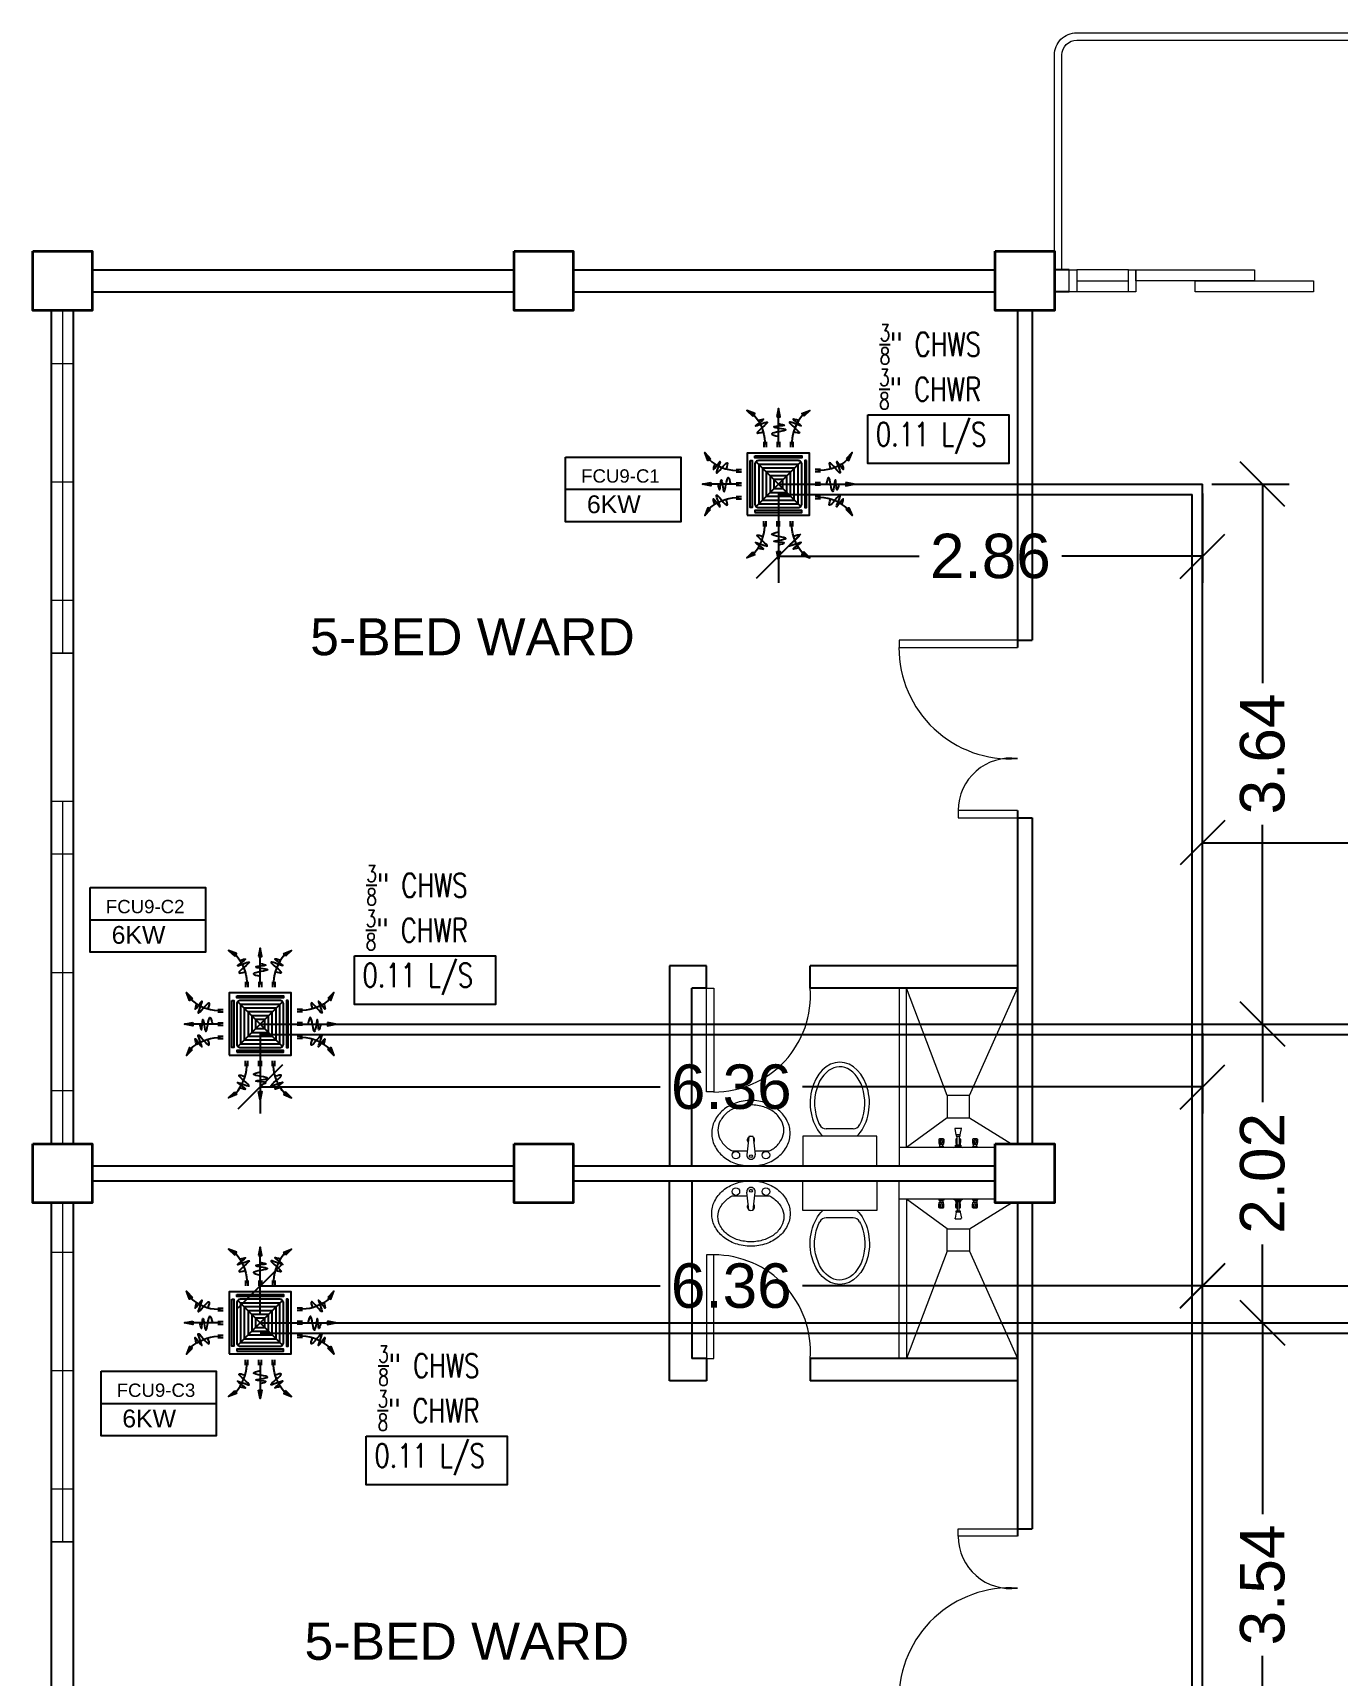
# Model space of a CAD drawing. Header units: millimetres. Extents: x 5 to 598, y 3 to 339.
# Drawn here: x 136.57 to 145.38, y 132.67 to 143.76 of the extents above; entities that cross this region are included whole.
import ezdxf

# ---------------------------------------------------------------- set-up
doc = ezdxf.new("R2010")
doc.units = ezdxf.units.MM
doc.header["$MEASUREMENT"] = 0
for name, color, linetype in [('AIR', 7, 'Continuous'), ('fcu line', 7, 'Continuous'), ('fcu return', 7, 'Continuous'), ('label', 7, 'Continuous'), ('Legends', 7, 'Continuous'), ('pipe label', 7, 'Continuous')]:
    doc.layers.add(name, color=color, linetype=linetype)
doc.styles.add('Arch-Dim', font='simplex.shx', dxfattribs={"width": 0.75})
doc.styles.get("Standard").update_dxf_attribs({"font": 'arial.ttf'})
doc.styles.add('SWISSLT175', font='swissl.ttf', dxfattribs={"height": 0.175})
doc.dimstyles.new('Copy of dimension', dxfattribs={"dimtxt": 0.3, "dimasz": 0.3, "dimexe": 0.18, "dimexo": 0.0625, "dimgap": 0.09, "dimtad": 0, "dimzin": 0, "dimdsep": 46, "dimtxsty": 'Standard', "dimblk": 'OBLIQUE', "dimcen": 0.09, "dimclrd": 256, "dimclre": 256, "dimclrt": 256, "dimadec": 0, "dimazin": 0, "dimtfac": 1, "dimtofl": 0, "dimtmove": 0, "dimatfit": 3, "dimldrblk": 'OBLIQUE', "dimfxl": 1, "dimtolj": 1, "dimtzin": 0, "dimarcsym": 0})

# ---------------------------------------------------------------- blocks, each defined once
blk = doc.blocks.new('FCU-13000P (CASSETTE SPLIT)')
at = {"layer": 'AIR', "ltscale": 3}
for p, q in [((0, 0.523), (0, 1)), ((-0.193, 0.558), (-0.193, 0.487)), ((-0.162, 0.558), (-0.162, 0.487)), ((-0.016, 0.558), (-0.016, 0.487)), ((0.016, 0.558), (0.016, 0.487)), ((0.162, 0.558), (0.162, 0.487)), ((0.193, 0.558), (0.193, 0.487)), ((-0.523, 0), (-1, 0)), ((-0.558, 0.193), (-0.487, 0.193)), ((-0.558, 0.162), (-0.487, 0.162)), ((-0.558, 0.016), (-0.487, 0.016)), ((0.558, 0.193), (0.487, 0.193)), ((0.558, 0.162), (0.487, 0.162)), ((0.558, 0.016), (0.487, 0.016)), ((0.523, 0), (1, 0)), ((-0.558, -0.016), (-0.487, -0.016)), ((-0.558, -0.162), (-0.487, -0.162)), ((-0.558, -0.193), (-0.487, -0.193)), ((0.558, -0.016), (0.487, -0.016)), ((0.558, -0.162), (0.487, -0.162)), ((0.558, -0.193), (0.487, -0.193)), ((-0.193, -0.558), (-0.193, -0.487)), ((-0.162, -0.558), (-0.162, -0.487)), ((-0.016, -0.558), (-0.016, -0.487)), ((0, -0.523), (0, -1)), ((0.016, -0.558), (0.016, -0.487)), ((0.162, -0.558), (0.162, -0.487)), ((0.193, -0.558), (0.193, -0.487))]:
    blk.add_line(p, q, dxfattribs=at)
at = {"layer": 'AIR'}
for p, q in [((0.295, -0.295), (-0.295, 0.295)), ((0.295, 0.295), (-0.295, -0.295))]:
    blk.add_line(p, q, dxfattribs=at)
at = {"layer": 'AIR', "ltscale": 3}
for points in [[(-0.335, 0.895), (-0.311, 0.932), (-0.416, 0.973)], [(-0.022, 0.89), (0.022, 0.89), (0, 1)], [(0.335, 0.895), (0.311, 0.932), (0.416, 0.973)], [(-0.895, 0.335), (-0.932, 0.311), (-0.973, 0.416)], [(0.895, 0.335), (0.932, 0.311), (0.973, 0.416)], [(-0.89, 0.022), (-0.89, -0.022), (-1, 0)], [(0.89, 0.022), (0.89, -0.022), (1, 0)], [(-0.895, -0.335), (-0.932, -0.311), (-0.973, -0.416)], [(0.895, -0.335), (0.932, -0.311), (0.973, -0.416)], [(-0.335, -0.895), (-0.311, -0.932), (-0.416, -0.973)], [(-0.022, -0.89), (0.022, -0.89), (0, -1)], [(0.335, -0.895), (0.311, -0.932), (0.416, -0.973)]]:
    blk.add_lwpolyline(points, close=True, dxfattribs=at)
at = {"layer": 'AIR'}
for points in [[(-0.323, 0.914, -0.171809), (-0.178, 0.558), (-0.178, 0.522)], [(0.323, 0.914, 0.171809), (0.178, 0.558), (0.178, 0.522)], [(-0.914, 0.323, 0.171809), (-0.558, 0.178), (-0.522, 0.178)], [(0.914, 0.323, -0.171809), (0.558, 0.178), (0.522, 0.178)], [(-0.914, -0.323, -0.171809), (-0.558, -0.178), (-0.522, -0.178)], [(0.914, -0.323, 0.171809), (0.558, -0.178), (0.522, -0.178)], [(-0.323, -0.914, 0.171809), (-0.178, -0.558), (-0.178, -0.522)], [(0.323, -0.914, -0.171809), (0.178, -0.558), (0.178, -0.522)]]:
    blk.add_lwpolyline(points, format="xyb", dxfattribs=at)
for points in [[(-0.41, -0.41), (0.41, -0.41), (0.41, 0.41), (-0.41, 0.41)], [(-0.373, 0.31), (-0.348, 0.31), (-0.348, -0.31), (-0.373, -0.31)], [(-0.31, 0.372), (0.31, 0.372), (0.31, 0.348), (-0.31, 0.348)], [(-0.26, -0.26), (0.26, -0.26), (0.26, 0.26), (-0.26, 0.26)], [(0.372, 0.31), (0.348, 0.31), (0.348, -0.31), (0.372, -0.31)], [(-0.21, -0.21), (0.21, -0.21), (0.21, 0.21), (-0.21, 0.21)], [(-0.16, -0.16), (0.16, -0.16), (0.16, 0.16), (-0.16, 0.16)], [(-0.11, -0.11), (0.11, -0.11), (0.11, 0.11), (-0.11, 0.11)], [(-0.06, -0.06), (0.06, -0.06), (0.06, 0.06), (-0.06, 0.06)], [(-0.31, -0.373), (0.31, -0.373), (0.31, -0.348), (-0.31, -0.348)]]:
    blk.add_lwpolyline(points, close=True, dxfattribs=at)
blk.add_lwpolyline([(-0.26, -0.31), (0.26, -0.31, 0.414214), (0.31, -0.26), (0.31, 0.26, 0.414214), (0.26, 0.31), (-0.26, 0.31, 0.414214), (-0.31, 0.26), (-0.31, -0.26, 0.414214)], format="xyb", close=True, dxfattribs=at)
at = {"layer": 'AIR', "ltscale": 3}
for points in [[(-0.268, 0.84), (-0.231, 0.852), (-0.134, 0.882), (-0.422, 0.704), (0.005, 0.903), (-0.358, 0.645), (-0.239, 0.678), (-0.199, 0.69)], [(0.268, 0.84), (0.231, 0.852), (0.134, 0.882), (0.422, 0.704), (-0.005, 0.903), (0.358, 0.645), (0.239, 0.678), (0.199, 0.69)], [(-0.84, 0.268), (-0.852, 0.231), (-0.882, 0.134), (-0.704, 0.422), (-0.903, -0.005), (-0.645, 0.358), (-0.678, 0.239), (-0.69, 0.199)], [(0.84, 0.268), (0.852, 0.231), (0.882, 0.134), (0.704, 0.422), (0.903, -0.005), (0.645, 0.358), (0.678, 0.239), (0.69, 0.199)], [(-0.84, -0.268), (-0.852, -0.231), (-0.882, -0.134), (-0.704, -0.422), (-0.903, 0.005), (-0.645, -0.358), (-0.678, -0.239), (-0.69, -0.199)], [(0.84, -0.268), (0.852, -0.231), (0.882, -0.134), (0.704, -0.422), (0.903, 0.005), (0.645, -0.358), (0.678, -0.239), (0.69, -0.199)], [(-0.268, -0.84), (-0.231, -0.852), (-0.134, -0.882), (-0.422, -0.704), (0.005, -0.903), (-0.358, -0.645), (-0.239, -0.678), (-0.199, -0.69)], [(0.268, -0.84), (0.231, -0.852), (0.134, -0.882), (0.422, -0.704), (-0.005, -0.903), (0.358, -0.645), (0.239, -0.678), (0.199, -0.69)]]:
    blk.add_open_spline(points, degree=3, knots=[0.0032834, 0.0032834, 0.0032834, 0.0032834, 0.0712567, 0.1924075, 0.3347111, 0.5062145, 0.5813292, 0.5813292, 0.5813292, 0.5813292], dxfattribs=at)
for points in [[(0, 0.8), (0.077, 0.776), (-0.058, 0.755), (0.098, 0.718), (-0.087, 0.663), (0, 0.631)], [(-0.8, 0), (-0.776, -0.077), (-0.755, 0.058), (-0.718, -0.098), (-0.663, 0.087), (-0.631, 0)], [(0.8, 0), (0.776, -0.077), (0.755, 0.058), (0.718, -0.098), (0.663, 0.087), (0.631, 0)], [(0, -0.8), (0.077, -0.776), (-0.058, -0.755), (0.098, -0.718), (-0.087, -0.663), (0, -0.631)]]:
    blk.add_spline(points, degree=3, dxfattribs=at)
for points in [[(-0.416, 0.973), (-0.335, 0.895), (-0.311, 0.932)], [(0, 1), (-0.022, 0.89), (0.022, 0.89)], [(0.416, 0.973), (0.335, 0.895), (0.311, 0.932)], [(-0.973, 0.416), (-0.895, 0.335), (-0.932, 0.311)], [(0.973, 0.416), (0.895, 0.335), (0.932, 0.311)], [(-1, 0), (-0.89, 0.022), (-0.89, -0.022)], [(1, 0), (0.89, 0.022), (0.89, -0.022)], [(-0.973, -0.416), (-0.895, -0.335), (-0.932, -0.311)], [(0.973, -0.416), (0.895, -0.335), (0.932, -0.311)], [(-0.416, -0.973), (-0.335, -0.895), (-0.311, -0.932)], [(0, -1), (-0.022, -0.89), (0.022, -0.89)], [(0.416, -0.973), (0.335, -0.895), (0.311, -0.932)]]:
    blk.add_solid(points, dxfattribs=at)
blk = doc.blocks.new('_Oblique')
at = {"color": 0, "linetype": 'ByBlock', "lineweight": -2}
blk.add_line((-0.5, -0.5), (0.5, 0.5), dxfattribs=at)
blk = doc.blocks.new('*D91')
at = {"layer": 'Defpoints', "color": 0, "transparency": 16777216}
for p in [(144.475, 135.05), (144.88, 135.05), (144.475, 131.509)]:
    blk.add_point(p, dxfattribs=at)
at = {"layer": 'Legends', "lineweight": -2, "transparency": 16777216}
for p, q in [((144.537, 135.05), (145.06, 135.05)), ((144.88, 135.05), (144.88, 133.758)), ((144.88, 131.509), (144.88, 132.801)), ((144.537, 131.509), (145.06, 131.509))]:
    blk.add_line(p, q, dxfattribs=at)
at = {"layer": 'Legends', "lineweight": -2, "transparency": 16777216, "xscale": 0.3, "yscale": 0.3, "zscale": 0.3}
for p, rotation in [((144.88, 135.05), 90), ((144.88, 131.509), 270)]:
    blk.add_blockref('_Oblique', p, dxfattribs=dict(at, rotation=rotation))
at = {"layer": 'Legends', "transparency": 16777216, "insert": (144.88, 133.28), "char_height": 0.3, "attachment_point": 5, "rotation": 90}
blk.add_mtext('\\A1;3.54', dxfattribs=at)
blk = doc.blocks.new('*D92')
at = {"layer": 'Defpoints', "color": 0, "transparency": 16777216}
for p in [(152.325, 135.3), (144.475, 135.05), (152.325, 135.05)]:
    blk.add_point(p, dxfattribs=at)
at = {"layer": 'Legends', "lineweight": -2, "transparency": 16777216}
for p, q in [((144.475, 135.112), (144.475, 135.48)), ((152.325, 135.112), (152.325, 135.48)), ((144.475, 135.3), (147.92, 135.3)), ((152.325, 135.3), (148.879, 135.3))]:
    blk.add_line(p, q, dxfattribs=at)
at = {"layer": 'Legends', "lineweight": -2, "transparency": 16777216, "xscale": 0.3, "yscale": 0.3, "zscale": 0.3, "rotation": 180}
blk.add_blockref('_Oblique', (144.475, 135.3), dxfattribs=at)
at = {"layer": 'Legends', "lineweight": -2, "transparency": 16777216, "xscale": 0.3, "yscale": 0.3, "zscale": 0.3}
blk.add_blockref('_Oblique', (152.325, 135.3), dxfattribs=at)
at = {"layer": 'Legends', "transparency": 16777216, "insert": (148.4, 135.3), "char_height": 0.3, "attachment_point": 5}
blk.add_mtext('\\A1;7.85', dxfattribs=at)
blk = doc.blocks.new('*D93')
at = {"layer": 'Defpoints', "color": 0, "transparency": 16777216}
for p in [(138.11, 135.299), (138.11, 135.05), (144.475, 135.05)]:
    blk.add_point(p, dxfattribs=at)
at = {"layer": 'Legends', "lineweight": -2, "transparency": 16777216}
for p, q in [((138.11, 135.112), (138.11, 135.479)), ((144.475, 135.112), (144.475, 135.479)), ((138.11, 135.299), (140.812, 135.299)), ((144.475, 135.299), (141.773, 135.299))]:
    blk.add_line(p, q, dxfattribs=at)
at = {"layer": 'Legends', "lineweight": -2, "transparency": 16777216, "xscale": 0.3, "yscale": 0.3, "zscale": 0.3, "rotation": 180}
blk.add_blockref('_Oblique', (138.11, 135.299), dxfattribs=at)
at = {"layer": 'Legends', "lineweight": -2, "transparency": 16777216, "xscale": 0.3, "yscale": 0.3, "zscale": 0.3}
blk.add_blockref('_Oblique', (144.475, 135.299), dxfattribs=at)
at = {"layer": 'Legends', "transparency": 16777216, "insert": (141.292, 135.299), "char_height": 0.3, "attachment_point": 5}
blk.add_mtext('\\A1;6.36', dxfattribs=at)
blk = doc.blocks.new('*D94')
at = {"layer": 'Defpoints', "color": 0, "transparency": 16777216}
for p in [(144.475, 137.067), (144.88, 137.067), (144.475, 135.05)]:
    blk.add_point(p, dxfattribs=at)
at = {"layer": 'Legends', "lineweight": -2, "transparency": 16777216}
for p, q in [((144.537, 137.067), (145.06, 137.067)), ((144.88, 137.067), (144.88, 136.539)), ((144.88, 135.05), (144.88, 135.578)), ((144.537, 135.05), (145.06, 135.05))]:
    blk.add_line(p, q, dxfattribs=at)
at = {"layer": 'Legends', "lineweight": -2, "transparency": 16777216, "xscale": 0.3, "yscale": 0.3, "zscale": 0.3}
for p, rotation in [((144.88, 137.067), 90), ((144.88, 135.05), 270)]:
    blk.add_blockref('_Oblique', p, dxfattribs=dict(at, rotation=rotation))
at = {"layer": 'Legends', "transparency": 16777216, "insert": (144.88, 136.059), "char_height": 0.3, "attachment_point": 5, "rotation": 90}
blk.add_mtext('\\A1;2.02', dxfattribs=at)
blk = doc.blocks.new('*D95')
at = {"layer": 'Defpoints', "color": 0, "transparency": 16777216}
for p in [(152.325, 138.291), (144.475, 137.067), (152.325, 137.067)]:
    blk.add_point(p, dxfattribs=at)
at = {"layer": 'Legends', "lineweight": -2, "transparency": 16777216}
for p, q in [((144.475, 137.13), (144.475, 138.471)), ((152.325, 137.13), (152.325, 138.471)), ((144.475, 138.291), (147.92, 138.291)), ((152.325, 138.291), (148.879, 138.291))]:
    blk.add_line(p, q, dxfattribs=at)
at = {"layer": 'Legends', "lineweight": -2, "transparency": 16777216, "xscale": 0.3, "yscale": 0.3, "zscale": 0.3, "rotation": 180}
blk.add_blockref('_Oblique', (144.475, 138.291), dxfattribs=at)
at = {"layer": 'Legends', "lineweight": -2, "transparency": 16777216, "xscale": 0.3, "yscale": 0.3, "zscale": 0.3}
blk.add_blockref('_Oblique', (152.325, 138.291), dxfattribs=at)
at = {"layer": 'Legends', "transparency": 16777216, "insert": (148.4, 138.291), "char_height": 0.3, "attachment_point": 5}
blk.add_mtext('\\A1;7.85', dxfattribs=at)
blk = doc.blocks.new('*D96')
at = {"layer": 'Defpoints', "color": 0, "transparency": 16777216}
for p in [(138.11, 137.067), (144.475, 137.067), (138.11, 136.642)]:
    blk.add_point(p, dxfattribs=at)
at = {"layer": 'Legends', "lineweight": -2, "transparency": 16777216}
for p, q in [((138.11, 137.005), (138.11, 136.462)), ((144.475, 137.005), (144.475, 136.462)), ((138.11, 136.642), (140.812, 136.642)), ((144.475, 136.642), (141.773, 136.642))]:
    blk.add_line(p, q, dxfattribs=at)
at = {"layer": 'Legends', "lineweight": -2, "transparency": 16777216, "xscale": 0.3, "yscale": 0.3, "zscale": 0.3, "rotation": 180}
blk.add_blockref('_Oblique', (138.11, 136.642), dxfattribs=at)
at = {"layer": 'Legends', "lineweight": -2, "transparency": 16777216, "xscale": 0.3, "yscale": 0.3, "zscale": 0.3}
blk.add_blockref('_Oblique', (144.475, 136.642), dxfattribs=at)
at = {"layer": 'Legends', "transparency": 16777216, "insert": (141.292, 136.642), "char_height": 0.3, "attachment_point": 5}
blk.add_mtext('\\A1;6.36', dxfattribs=at)
blk = doc.blocks.new('*D97')
at = {"layer": 'Defpoints', "color": 0, "transparency": 16777216}
for p in [(144.475, 140.712), (144.88, 140.712), (144.475, 137.067)]:
    blk.add_point(p, dxfattribs=at)
at = {"layer": 'Legends', "lineweight": -2, "transparency": 16777216}
for p, q in [((144.537, 140.712), (145.06, 140.712)), ((144.88, 140.712), (144.88, 139.368)), ((144.88, 137.067), (144.88, 138.411)), ((144.537, 137.067), (145.06, 137.067))]:
    blk.add_line(p, q, dxfattribs=at)
at = {"layer": 'Legends', "lineweight": -2, "transparency": 16777216, "xscale": 0.3, "yscale": 0.3, "zscale": 0.3}
for p, rotation in [((144.88, 140.712), 90), ((144.88, 137.067), 270)]:
    blk.add_blockref('_Oblique', p, dxfattribs=dict(at, rotation=rotation))
at = {"layer": 'Legends', "transparency": 16777216, "insert": (144.88, 138.89), "char_height": 0.3, "attachment_point": 5, "rotation": 90}
blk.add_mtext('\\A1;3.64', dxfattribs=at)
blk = doc.blocks.new('*D98')
at = {"layer": 'Defpoints', "color": 0, "transparency": 16777216}
for p in [(141.61, 140.712), (144.475, 140.712), (141.61, 140.225)]:
    blk.add_point(p, dxfattribs=at)
at = {"layer": 'Legends', "lineweight": -2, "transparency": 16777216}
for p, q in [((141.61, 140.649), (141.61, 140.045)), ((144.475, 140.649), (144.475, 140.045)), ((141.61, 140.225), (142.56, 140.225)), ((144.475, 140.225), (143.524, 140.225))]:
    blk.add_line(p, q, dxfattribs=at)
at = {"layer": 'Legends', "lineweight": -2, "transparency": 16777216, "xscale": 0.3, "yscale": 0.3, "zscale": 0.3, "rotation": 180}
blk.add_blockref('_Oblique', (141.61, 140.225), dxfattribs=at)
at = {"layer": 'Legends', "lineweight": -2, "transparency": 16777216, "xscale": 0.3, "yscale": 0.3, "zscale": 0.3}
blk.add_blockref('_Oblique', (144.475, 140.225), dxfattribs=at)
at = {"layer": 'Legends', "transparency": 16777216, "insert": (143.042, 140.225), "char_height": 0.3, "attachment_point": 5}
blk.add_mtext('\\A1;2.86', dxfattribs=at)

msp = doc.modelspace()

# ---------------------------------------------------------------- linework, layer by layer
at = {"color": 8, "linetype": 'ByBlock', "lineweight": 25}
for p, q in [((136.975, 142.159), (139.825, 142.159)), ((140.225, 142.159), (143.075, 142.159)), ((143.575, 142.159), (143.475, 142.159)), ((136.975, 142.009), (139.825, 142.009)), ((140.225, 142.009), (143.075, 142.009)), ((143.575, 142.009), (143.475, 142.009)), ((136.7, 136.259), (136.7, 141.884)), ((136.85, 136.259), (136.85, 141.884)), ((143.225, 141.884), (143.225, 139.609)), ((143.325, 141.884), (143.325, 139.659)), ((143.225, 139.659), (143.325, 139.659)), ((143.225, 138.509), (143.225, 136.259)), ((143.225, 138.459), (143.325, 138.459)), ((143.325, 138.459), (143.325, 136.259)), ((140.875, 137.459), (140.875, 136.109)), ((136.975, 136.109), (139.825, 136.109)), ((140.225, 136.109), (143.075, 136.109)), ((136.975, 136.009), (139.825, 136.009)), ((140.225, 136.009), (143.075, 136.009)), ((140.875, 134.659), (140.875, 136.009)), ((136.7, 130.259), (136.7, 135.859)), ((136.85, 130.259), (136.85, 135.859)), ((143.225, 135.859), (143.225, 133.609)), ((143.325, 135.859), (143.325, 133.659)), ((141.825, 134.809), (141.825, 134.659)), ((143.225, 133.659), (143.325, 133.659))]:
    msp.add_line(p, q, dxfattribs=at)
at = {"color": 8, "linetype": 'ByBlock', "lineweight": 13}
for p, q in [((143.975, 142.159), (143.625, 142.159)), ((143.625, 142.084), (143.975, 142.084)), ((143.975, 142.009), (143.625, 142.009))]:
    msp.add_line(p, q, dxfattribs=at)
at = {"color": 8, "linetype": 'ByBlock', "lineweight": 9}
for p, q in [((136.775, 141.884), (136.775, 139.571)), ((136.7, 140.727), (136.7, 141.527)), ((136.7, 141.527), (136.85, 141.527)), ((136.85, 141.527), (136.85, 139.927)), ((136.7, 140.727), (136.85, 140.727)), ((136.85, 139.927), (136.7, 139.927)), ((136.7, 139.571), (136.85, 139.571)), ((136.7, 138.571), (136.85, 138.571)), ((136.775, 138.571), (136.775, 136.259)), ((136.7, 137.415), (136.7, 138.215)), ((136.7, 138.215), (136.85, 138.215)), ((136.85, 138.215), (136.85, 136.615)), ((136.7, 137.415), (136.85, 137.415)), ((136.85, 136.615), (136.7, 136.615)), ((143.075, 136.234), (142.425, 136.234)), ((141.025, 136.109), (142.975, 136.109)), ((141.025, 136.009), (142.975, 136.009)), ((136.775, 135.859), (136.775, 133.571)), ((143.075, 135.884), (142.425, 135.884)), ((136.7, 134.727), (136.7, 135.527)), ((136.7, 135.527), (136.85, 135.527)), ((136.85, 135.527), (136.85, 133.927)), ((136.7, 134.727), (136.85, 134.727)), ((136.85, 133.927), (136.7, 133.927)), ((136.7, 133.571), (136.85, 133.571))]:
    msp.add_line(p, q, dxfattribs=at)
at = {"color": 8, "linetype": 'ByBlock', "lineweight": 25, "ltscale": 0.3}
for p, q in [((141.125, 137.459), (140.875, 137.459)), ((141.125, 137.309), (141.125, 137.459)), ((143.225, 137.459), (141.825, 137.459)), ((141.825, 137.309), (141.825, 137.459)), ((141.125, 137.309), (141.025, 137.309)), ((141.025, 136.109), (141.025, 137.309)), ((143.225, 137.309), (141.825, 137.309)), ((141.025, 136.009), (141.025, 134.809)), ((141.125, 134.809), (141.025, 134.809)), ((141.125, 134.809), (141.125, 134.659)), ((143.225, 134.809), (141.825, 134.809)), ((141.125, 134.659), (140.875, 134.659)), ((143.225, 134.659), (141.825, 134.659))]:
    msp.add_line(p, q, dxfattribs=at)
at = {"color": 8, "linetype": 'ByBlock', "lineweight": 9, "ltscale": 0.3}
for p, q in [((142.75, 136.584), (142.475, 137.309)), ((142.9, 136.584), (143.225, 137.309)), ((142.75, 136.434), (142.475, 136.234)), ((142.9, 136.434), (143.184, 136.259)), ((142.75, 135.684), (142.475, 135.884)), ((142.9, 135.684), (143.184, 135.859)), ((142.75, 135.534), (142.475, 134.809)), ((142.9, 135.534), (143.225, 134.809))]:
    msp.add_line(p, q, dxfattribs=at)
at = {"color": 8, "lineweight": 9}
for p, q in [((141.41, 136.306), (141.397, 136.185)), ((141.439, 136.306), (141.453, 136.185)), ((141.775, 136.309), (141.775, 136.109)), ((142.275, 136.309), (141.775, 136.309)), ((142.115, 136.359), (141.934, 136.359)), ((142.275, 136.109), (142.275, 136.309)), ((142.698, 136.291), (142.694, 136.289)), ((142.694, 136.289), (142.694, 136.267)), ((142.728, 136.289), (142.694, 136.289)), ((142.694, 136.267), (142.697, 136.263)), ((142.698, 136.292), (142.698, 136.291)), ((142.724, 136.292), (142.698, 136.292)), ((142.724, 136.291), (142.698, 136.291)), ((142.698, 136.28), (142.698, 136.268)), ((142.698, 136.267), (142.705, 136.267)), ((142.705, 136.28), (142.705, 136.268)), ((142.717, 136.28), (142.717, 136.268)), ((142.724, 136.267), (142.717, 136.267)), ((142.724, 136.292), (142.724, 136.291)), ((142.724, 136.291), (142.728, 136.289)), ((142.724, 136.28), (142.724, 136.268)), ((142.728, 136.267), (142.726, 136.263)), ((142.728, 136.289), (142.728, 136.267)), ((142.812, 136.319), (142.804, 136.361)), ((142.805, 136.365), (142.844, 136.365)), ((142.812, 136.291), (142.808, 136.289)), ((142.817, 136.289), (142.808, 136.289)), ((142.808, 136.289), (142.808, 136.267)), ((142.808, 136.267), (142.81, 136.263)), ((142.811, 136.267), (142.817, 136.267)), ((142.837, 136.319), (142.812, 136.319)), ((142.812, 136.319), (142.812, 136.311)), ((142.837, 136.319), (142.812, 136.319)), ((142.812, 136.311), (142.837, 136.311)), ((142.817, 136.292), (142.812, 136.292)), ((142.812, 136.292), (142.812, 136.291)), ((142.817, 136.291), (142.812, 136.291)), ((142.812, 136.28), (142.812, 136.268)), ((142.817, 136.249), (142.817, 136.311)), ((142.832, 136.311), (142.832, 136.249)), ((142.838, 136.292), (142.832, 136.292)), ((142.838, 136.291), (142.832, 136.291)), ((142.841, 136.289), (142.832, 136.289)), ((142.838, 136.267), (142.832, 136.267)), ((142.837, 136.319), (142.846, 136.361)), ((142.837, 136.311), (142.837, 136.319)), ((142.838, 136.292), (142.838, 136.291)), ((142.838, 136.291), (142.841, 136.289)), ((142.838, 136.28), (142.838, 136.268)), ((142.841, 136.267), (142.839, 136.263)), ((142.841, 136.289), (142.841, 136.267)), ((142.925, 136.291), (142.922, 136.289)), ((142.955, 136.289), (142.922, 136.289)), ((142.922, 136.289), (142.922, 136.267)), ((142.922, 136.267), (142.924, 136.263)), ((142.951, 136.292), (142.925, 136.292)), ((142.925, 136.292), (142.925, 136.291)), ((142.951, 136.291), (142.925, 136.291)), ((142.925, 136.28), (142.925, 136.268)), ((142.925, 136.267), (142.932, 136.267)), ((142.932, 136.28), (142.932, 136.268)), ((142.944, 136.28), (142.944, 136.268)), ((142.952, 136.267), (142.944, 136.267)), ((142.951, 136.292), (142.951, 136.291)), ((142.951, 136.291), (142.955, 136.289)), ((142.951, 136.28), (142.951, 136.268)), ((142.955, 136.267), (142.953, 136.263)), ((142.955, 136.289), (142.955, 136.267)), ((142.694, 136.234), (142.697, 136.241)), ((142.694, 136.234), (142.694, 136.234)), ((142.728, 136.234), (142.694, 136.234)), ((142.728, 136.234), (142.694, 136.234)), ((142.697, 136.261), (142.697, 136.255)), ((142.725, 136.255), (142.697, 136.255)), ((142.697, 136.255), (142.698, 136.253)), ((142.725, 136.241), (142.697, 136.241)), ((142.724, 136.253), (142.698, 136.253)), ((142.7, 136.241), (142.7, 136.253)), ((142.722, 136.241), (142.722, 136.253)), ((142.725, 136.255), (142.724, 136.253)), ((142.725, 136.261), (142.725, 136.255)), ((142.728, 136.234), (142.725, 136.241)), ((142.728, 136.234), (142.728, 136.234)), ((142.796, 136.234), (142.807, 136.239)), ((142.854, 136.234), (142.796, 136.234)), ((142.807, 136.249), (142.842, 136.249)), ((142.807, 136.239), (142.807, 136.249)), ((142.807, 136.239), (142.842, 136.239)), ((142.842, 136.239), (142.807, 136.239)), ((142.811, 136.261), (142.811, 136.255)), ((142.817, 136.255), (142.811, 136.255)), ((142.811, 136.255), (142.811, 136.253)), ((142.817, 136.253), (142.811, 136.253)), ((142.813, 136.249), (142.813, 136.253)), ((142.832, 136.249), (142.817, 136.249)), ((142.839, 136.255), (142.832, 136.255)), ((142.838, 136.253), (142.832, 136.253)), ((142.836, 136.249), (142.836, 136.253)), ((142.839, 136.255), (142.838, 136.253)), ((142.839, 136.261), (142.839, 136.255)), ((142.842, 136.249), (142.842, 136.239)), ((142.842, 136.239), (142.854, 136.234)), ((142.921, 136.234), (142.925, 136.241)), ((142.955, 136.234), (142.921, 136.234)), ((142.955, 136.234), (142.921, 136.234)), ((142.921, 136.234), (142.921, 136.234)), ((142.924, 136.261), (142.924, 136.255)), ((142.924, 136.255), (142.925, 136.253)), ((142.952, 136.255), (142.924, 136.255)), ((142.952, 136.253), (142.925, 136.253)), ((142.952, 136.241), (142.925, 136.241)), ((142.927, 136.241), (142.927, 136.253)), ((142.95, 136.241), (142.95, 136.253)), ((142.952, 136.261), (142.952, 136.255)), ((142.952, 136.255), (142.952, 136.253)), ((142.955, 136.234), (142.952, 136.241)), ((142.955, 136.234), (142.955, 136.234)), ((141.775, 136.109), (142.275, 136.109)), ((141.41, 135.811), (141.397, 135.932)), ((141.439, 135.811), (141.453, 135.932)), ((141.775, 135.809), (141.775, 136.009)), ((141.775, 136.009), (142.275, 136.009)), ((142.275, 136.009), (142.275, 135.809)), ((142.694, 135.883), (142.694, 135.884)), ((142.728, 135.884), (142.694, 135.884)), ((142.694, 135.883), (142.697, 135.876)), ((142.728, 135.883), (142.694, 135.883)), ((142.694, 135.85), (142.697, 135.854)), ((142.694, 135.828), (142.694, 135.85)), ((142.698, 135.826), (142.694, 135.828)), ((142.728, 135.828), (142.694, 135.828)), ((142.725, 135.876), (142.697, 135.876)), ((142.697, 135.862), (142.698, 135.864)), ((142.697, 135.856), (142.697, 135.862)), ((142.725, 135.862), (142.697, 135.862)), ((142.724, 135.864), (142.698, 135.864)), ((142.698, 135.85), (142.705, 135.85)), ((142.698, 135.837), (142.698, 135.849)), ((142.698, 135.825), (142.698, 135.826)), ((142.724, 135.826), (142.698, 135.826)), ((142.724, 135.825), (142.698, 135.825)), ((142.7, 135.876), (142.7, 135.864)), ((142.705, 135.837), (142.705, 135.849)), ((142.724, 135.85), (142.717, 135.85)), ((142.717, 135.837), (142.717, 135.849)), ((142.722, 135.876), (142.722, 135.864)), ((142.725, 135.862), (142.724, 135.864)), ((142.724, 135.837), (142.724, 135.849)), ((142.724, 135.826), (142.728, 135.828)), ((142.724, 135.825), (142.724, 135.826)), ((142.728, 135.883), (142.725, 135.876)), ((142.725, 135.856), (142.725, 135.862)), ((142.728, 135.85), (142.726, 135.854)), ((142.728, 135.883), (142.728, 135.884)), ((142.728, 135.828), (142.728, 135.85)), ((142.796, 135.884), (142.807, 135.878)), ((142.854, 135.884), (142.796, 135.884)), ((142.807, 135.878), (142.842, 135.878)), ((142.842, 135.878), (142.807, 135.878)), ((142.807, 135.878), (142.807, 135.868)), ((142.807, 135.868), (142.842, 135.868)), ((142.808, 135.85), (142.81, 135.854)), ((142.808, 135.828), (142.808, 135.85)), ((142.817, 135.828), (142.808, 135.828)), ((142.812, 135.826), (142.808, 135.828)), ((142.817, 135.864), (142.811, 135.864)), ((142.811, 135.862), (142.811, 135.864)), ((142.817, 135.862), (142.811, 135.862)), ((142.811, 135.856), (142.811, 135.862)), ((142.811, 135.85), (142.817, 135.85)), ((142.812, 135.837), (142.812, 135.849)), ((142.817, 135.826), (142.812, 135.826)), ((142.812, 135.825), (142.812, 135.826)), ((142.817, 135.825), (142.812, 135.825)), ((142.813, 135.868), (142.813, 135.864)), ((142.817, 135.868), (142.817, 135.806)), ((142.832, 135.868), (142.817, 135.868)), ((142.832, 135.806), (142.832, 135.868)), ((142.838, 135.864), (142.832, 135.864)), ((142.839, 135.862), (142.832, 135.862)), ((142.838, 135.85), (142.832, 135.85)), ((142.841, 135.828), (142.832, 135.828)), ((142.838, 135.826), (142.832, 135.826)), ((142.838, 135.825), (142.832, 135.825)), ((142.836, 135.868), (142.836, 135.864)), ((142.839, 135.862), (142.838, 135.864)), ((142.838, 135.837), (142.838, 135.849)), ((142.838, 135.826), (142.841, 135.828)), ((142.838, 135.825), (142.838, 135.826)), ((142.839, 135.856), (142.839, 135.862)), ((142.841, 135.85), (142.839, 135.854)), ((142.841, 135.828), (142.841, 135.85)), ((142.842, 135.878), (142.854, 135.884)), ((142.842, 135.868), (142.842, 135.878)), ((142.955, 135.884), (142.921, 135.884)), ((142.921, 135.883), (142.921, 135.884)), ((142.955, 135.883), (142.921, 135.883)), ((142.921, 135.883), (142.925, 135.876)), ((142.922, 135.85), (142.924, 135.854)), ((142.922, 135.828), (142.922, 135.85)), ((142.955, 135.828), (142.922, 135.828)), ((142.925, 135.826), (142.922, 135.828)), ((142.924, 135.862), (142.925, 135.864)), ((142.952, 135.862), (142.924, 135.862)), ((142.924, 135.856), (142.924, 135.862)), ((142.952, 135.876), (142.925, 135.876)), ((142.952, 135.864), (142.925, 135.864)), ((142.925, 135.85), (142.932, 135.85)), ((142.925, 135.837), (142.925, 135.849)), ((142.951, 135.826), (142.925, 135.826)), ((142.925, 135.825), (142.925, 135.826)), ((142.951, 135.825), (142.925, 135.825)), ((142.927, 135.876), (142.927, 135.864)), ((142.932, 135.837), (142.932, 135.849)), ((142.952, 135.85), (142.944, 135.85)), ((142.944, 135.837), (142.944, 135.849)), ((142.95, 135.876), (142.95, 135.864)), ((142.951, 135.837), (142.951, 135.849)), ((142.951, 135.826), (142.955, 135.828)), ((142.951, 135.825), (142.951, 135.826)), ((142.955, 135.883), (142.952, 135.876)), ((142.952, 135.862), (142.952, 135.864)), ((142.952, 135.856), (142.952, 135.862)), ((142.955, 135.85), (142.953, 135.854)), ((142.955, 135.883), (142.955, 135.884)), ((142.955, 135.828), (142.955, 135.85)), ((142.275, 135.809), (141.775, 135.809)), ((142.115, 135.759), (141.934, 135.759)), ((142.812, 135.798), (142.804, 135.756)), ((142.805, 135.752), (142.844, 135.752)), ((142.812, 135.798), (142.812, 135.806)), ((142.812, 135.806), (142.837, 135.806)), ((142.837, 135.798), (142.812, 135.798)), ((142.837, 135.798), (142.812, 135.798)), ((142.837, 135.806), (142.837, 135.798)), ((142.837, 135.798), (142.846, 135.756))]:
    msp.add_line(p, q, dxfattribs=at)
at = {"color": 8, "linetype": 'ByBlock', "lineweight": 9}
for points in [[(143.475, 142.159), (143.475, 143.609, -0.414214), (143.625, 143.759), (146.425, 143.759, -0.414214), (146.575, 143.609), (146.575, 142.284), (146.575, 142.934)], [(143.525, 142.159), (143.525, 143.609, -0.414214), (143.625, 143.709), (146.425, 143.709, -0.414214), (146.525, 143.609), (146.525, 142.954)]]:
    msp.add_lwpolyline(points, format="xyb", dxfattribs=at)
at = {"color": 8, "linetype": 'ByBlock', "lineweight": 35}
for points in [[(136.575, 142.284), (136.975, 142.284), (136.975, 141.884), (136.575, 141.884)], [(139.825, 142.284), (140.225, 142.284), (140.225, 141.884), (139.825, 141.884)], [(143.075, 142.284), (143.475, 142.284), (143.475, 141.884), (143.075, 141.884)], [(136.575, 136.259), (136.975, 136.259), (136.975, 135.859), (136.575, 135.859)], [(139.825, 136.259), (140.225, 136.259), (140.225, 135.859), (139.825, 135.859)], [(143.075, 136.259), (143.475, 136.259), (143.475, 135.859), (143.075, 135.859)]]:
    msp.add_lwpolyline(points, close=True, dxfattribs=at)
at = {"color": 8, "linetype": 'ByBlock', "lineweight": 13}
for points in [[(143.625, 142.159), (143.625, 142.009), (143.575, 142.009), (143.575, 142.159)], [(144.025, 142.159), (144.025, 142.009), (143.975, 142.009), (143.975, 142.159)], [(144.025, 142.159), (144.825, 142.159), (144.825, 142.084), (144.025, 142.084)], [(144.425, 142.084), (145.225, 142.084), (145.225, 142.009), (144.425, 142.009)]]:
    msp.add_lwpolyline(points, close=True, dxfattribs=at)
at = {"color": 8, "lineweight": 9}
for points in [[(136.7, 141.884), (136.85, 141.884), (136.85, 139.571), (136.7, 139.571)], [(136.7, 138.571), (136.85, 138.571), (136.85, 136.259), (136.7, 136.259)], [(136.7, 135.859), (136.85, 135.859), (136.85, 133.571), (136.7, 133.571)]]:
    msp.add_lwpolyline(points, close=True, dxfattribs=at)
at = {"color": 8, "lineweight": 13, "ltscale": 0.03}
for points in [[(143.225, 139.609), (143.225, 139.659), (142.425, 139.659), (142.425, 139.609)], [(143.225, 138.459), (143.225, 138.509), (142.825, 138.509), (142.825, 138.459)], [(141.125, 137.309), (141.175, 137.309), (141.175, 136.609), (141.125, 136.609)], [(141.125, 134.809), (141.175, 134.809), (141.175, 135.509), (141.125, 135.509)], [(143.225, 133.659), (143.225, 133.609), (142.825, 133.609), (142.825, 133.659)]]:
    msp.add_lwpolyline(points, close=True, dxfattribs=at)
at = {"color": 8, "linetype": 'ByBlock', "lineweight": 9, "ltscale": 0.3}
for points in [[(142.475, 136.234), (142.475, 137.309), (142.425, 137.309), (142.425, 136.109), (142.425, 136.109)], [(142.475, 135.884), (142.475, 134.809), (142.425, 134.809), (142.425, 136.009), (142.425, 136.009)]]:
    msp.add_lwpolyline(points, dxfattribs=at)
at = {"color": 8, "lineweight": 9}
for points in [[(141.69, 136.33, 0.11576), (141.67, 136.412, 0.104047), (141.612, 136.486, 0.090875), (141.528, 136.533, 0.083344), (141.425, 136.551, 0.083344), (141.321, 136.533, 0.090875), (141.237, 136.486, 0.104047), (141.179, 136.412, 0.11576), (141.16, 136.33, 0.11576), (141.179, 136.247, 0.104047), (141.237, 136.173, 0.090875), (141.321, 136.126, 0.083344), (141.425, 136.109, 0.083344), (141.528, 136.126, 0.090875), (141.612, 136.173, 0.104047), (141.67, 136.247, 0.11576)], [(141.69, 135.788, -0.11576), (141.67, 135.705, -0.104047), (141.612, 135.631, -0.090875), (141.528, 135.584, -0.083344), (141.425, 135.567, -0.083344), (141.321, 135.584, -0.090875), (141.237, 135.631, -0.104047), (141.179, 135.705, -0.11576), (141.16, 135.788, -0.11576), (141.179, 135.87, -0.104047), (141.237, 135.944, -0.090875), (141.321, 135.991, -0.083344), (141.425, 136.009, -0.083344), (141.528, 135.991, -0.090875), (141.612, 135.944, -0.104047), (141.67, 135.87, -0.11576)]]:
    msp.add_lwpolyline(points, format="xyb", close=True, dxfattribs=at)
for points in [[(141.647, 136.351, 0.124838), (141.631, 136.413, 0.105788), (141.582, 136.471, 0.086697), (141.512, 136.507, 0.076776), (141.425, 136.521, 0.076776), (141.337, 136.507, 0.086697), (141.267, 136.471, 0.105788), (141.218, 136.413, 0.124838), (141.202, 136.351, 0.124838), (141.218, 136.288, 0.105788), (141.267, 136.23, 0.040067), (141.298, 136.211), (141.4, 136.211, 0.040067)], [(141.449, 136.211), (141.551, 136.211, 0.040067), (141.582, 136.23, 0.105788), (141.631, 136.288, 0.124838), (141.647, 136.351, 0.124838)], [(141.647, 135.767, -0.124838), (141.631, 135.704, -0.105788), (141.582, 135.646, -0.086697), (141.512, 135.61, -0.076776), (141.425, 135.597, -0.076776), (141.337, 135.61, -0.086697), (141.267, 135.646, -0.105788), (141.218, 135.704, -0.124838), (141.202, 135.767, -0.124838), (141.218, 135.829, -0.105788), (141.267, 135.887, -0.040067), (141.298, 135.907), (141.4, 135.907, -0.040067)], [(141.449, 135.907), (141.551, 135.907, -0.040067), (141.582, 135.887, -0.105788), (141.631, 135.829, -0.124838), (141.647, 135.767, -0.124838)]]:
    msp.add_lwpolyline(points, format="xyb", dxfattribs=at)
at = {"color": 8, "linetype": 'ByBlock', "lineweight": 9, "ltscale": 0.03}
for points in [[(142.75, 136.434), (142.9, 136.434), (142.9, 136.584), (142.75, 136.584)], [(142.75, 135.684), (142.9, 135.684), (142.9, 135.534), (142.75, 135.534)]]:
    msp.add_lwpolyline(points, close=True, dxfattribs=at)
at = {"color": 8, "lineweight": 9}
for centre, radius in [((141.323, 136.182), 0.0255), ((141.425, 136.175), 0.0095), ((141.526, 136.182), 0.0255), ((141.323, 135.936), 0.0255), ((141.425, 135.942), 0.0095), ((141.526, 135.936), 0.0255)]:
    msp.add_circle(centre, radius, dxfattribs=at)
at = {"color": 8, "lineweight": 13, "ltscale": 0.03}
for centre, radius, start, end in [((143.176, 139.609), 0.752, 180, 273.6952), ((143.178, 138.509), 0.353, 82.3719, 180), ((141.175, 137.26), 0.652, 270, 4.2422), ((141.175, 134.857), 0.652, 355.7578, 90), ((143.178, 133.609), 0.353, 180, 277.6281), ((143.176, 132.509), 0.752, 86.3048, 180)]:
    msp.add_arc(centre, radius, start, end, dxfattribs=at)
at = {"color": 8, "lineweight": 9}
for centre, radius, start, end in [((141.934, 136.409), 0.05, 208.0084, 270), ((142.115, 136.409), 0.05, 270, 331.8499), ((141.425, 136.284), 0.025, 126.3068, 221.2022), ((141.425, 136.213), 0.0948, 81.2026, 98.7974), ((141.425, 136.284), 0.025, 71.3793, 108.6207), ((141.425, 136.284), 0.025, 318.7978, 53.6932), ((141.425, 136.182), 0.028, 173.7545, 6.2455), ((141.425, 135.936), 0.028, 353.7545, 186.2455), ((141.425, 135.834), 0.025, 138.7978, 233.6932), ((141.425, 135.834), 0.025, 306.3068, 41.2022), ((141.425, 135.904), 0.0948, 261.2026, 278.7974), ((141.425, 135.834), 0.025, 251.3793, 288.6207), ((141.934, 135.709), 0.05, 90, 151.9916), ((142.115, 135.709), 0.05, 28.1501, 90)]:
    msp.add_arc(centre, radius, start, end, dxfattribs=at)
for centre, major_axis, ratio, start_param, end_param in [((142.025, 136.534), (0, -0.275), 0.727273, 0.612555, 5.670631), ((142.685, 136.279), (0.00896, 0.00896), 1, 5.560378, 6.271464), ((142.683, 136.274), (-0.0118, 0.0118), 1, 3.273911, 3.406137), ((142.694, 136.268), (0.00268, 0.00268), 1, 4.870036, 5.497675), ((142.693, 136.261), (0.00268, 0.00268), 1, 5.497675, 5.991616), ((142.715, 136.279), (0.00738, 0.00738), 1, 1.497691, 2.282489), ((142.709, 136.268), (-0.00268, 0.00268), 1, 0.785286, 1.412925), ((142.716, 136.273), (0.00887, 0.00887), 1, 2.983721, 3.344735), ((142.711, 136.284), (-0.00268, 0.00268), 1, -1.497915, -0.073106), ((142.711, 136.266), (-0.00268, 0.00268), 1, 1.773938, 2.938226), ((142.706, 136.273), (0.00887, 0.00887), 1, 4.509022, 4.870036), ((142.707, 136.279), (-0.00738, 0.00738), 1, 4.000472, 4.78527), ((142.713, 136.268), (-0.00268, 0.00268), 1, 3.299239, 3.926878), ((142.737, 136.279), (-0.00896, 0.00896), 1, 0.011497, 0.722582), ((142.728, 136.268), (0.00268, 0.00268), 1, 2.356082, 2.983721), ((142.739, 136.274), (-0.0118, 0.0118), 1, 1.306028, 1.438253), ((142.729, 136.261), (0.00268, 0.00268), 1, 1.862141, 2.356082), ((142.807, 136.362), (0.00268, 0.00268), 1, 1.354119, 2.724181), ((142.799, 136.279), (-0.00896, 0.00896), 1, 3.989582, 4.700667), ((142.796, 136.274), (0.0118, 0.0118), 1, 4.844707, 4.976933), ((142.807, 136.261), (-0.00268, 0.00268), 1, 3.926878, 4.42082), ((142.808, 136.268), (-0.00268, 0.00268), 1, 3.299239, 3.926878), ((142.85, 136.279), (-0.00896, 0.00896), 1, 0.011497, 0.722582), ((142.842, 136.268), (-0.00268, 0.00268), 1, 0.785286, 1.412925), ((142.853, 136.274), (0.0118, 0.0118), 1, 2.876824, 3.009049), ((142.842, 136.261), (-0.00268, 0.00268), 1, 0.291344, 0.785286), ((142.913, 136.279), (0.00896, 0.00896), 1, 5.560378, 6.271464), ((142.91, 136.274), (-0.0118, 0.0118), 1, 3.273911, 3.406137), ((142.921, 136.261), (0.00268, 0.00268), 1, 5.497675, 5.991616), ((142.921, 136.268), (0.00268, 0.00268), 1, 4.870036, 5.497675), ((142.943, 136.279), (0.00738, 0.00738), 1, 1.497691, 2.282489), ((142.936, 136.268), (-0.00268, 0.00268), 1, 0.785286, 1.412925), ((142.943, 136.273), (0.00887, 0.00887), 1, 2.983721, 3.344735), ((142.938, 136.284), (-0.00268, 0.00268), 1, -1.497915, -0.073106), ((142.938, 136.266), (-0.00268, 0.00268), 1, 1.773938, 2.938226), ((142.934, 136.273), (0.00887, 0.00887), 1, 4.509022, 4.870036), ((142.934, 136.279), (-0.00738, 0.00738), 1, 4.000472, 4.78527), ((142.941, 136.268), (-0.00268, 0.00268), 1, 3.299239, 3.926878), ((142.964, 136.279), (-0.00896, 0.00896), 1, 0.011497, 0.722582), ((142.955, 136.268), (0.00268, 0.00268), 1, 2.356082, 2.983721), ((142.967, 136.274), (0.0118, 0.0118), 1, 2.876824, 3.009049), ((142.956, 136.261), (0.00268, 0.00268), 1, 1.862141, 2.356082), ((142.842, 135.755), (-0.00268, 0.00268), 1, 2.92514, 4.295202)]:
    msp.add_ellipse(centre, major_axis=major_axis, ratio=ratio, start_param=start_param, end_param=end_param, dxfattribs=at)
at = {"color": 8, "lineweight": 9, "extrusion": (-4.99074e-41, 2.88216e-41, -1)}
msp.add_ellipse((142.842, 136.362), major_axis=(0.00268, 0.00268), ratio=1, start_param=-0.216453, end_param=1.153609, dxfattribs=at)
at = {"color": 8, "lineweight": 9, "extrusion": (-4.99074e-41, -2.88216e-41, -1)}
for centre, major_axis, start_param, end_param in [((142.685, 135.838), (-0.00896, 0.00896), 2.418785, 3.129871), ((142.683, 135.843), (-0.0118, 0.0118), 1.703115, 1.83534), ((142.693, 135.856), (-0.00268, 0.00268), 2.356082, 2.850023), ((142.694, 135.849), (-0.00268, 0.00268), 1.728443, 2.356082), ((142.709, 135.849), (-0.00268, -0.00268), 0.785286, 1.412925), ((142.715, 135.838), (-0.00738, -0.00738), 6.21008, 6.994878), ((142.716, 135.844), (-0.00887, 0.00887), -0.157871, 0.203142), ((142.711, 135.851), (-0.00268, 0.00268), 0.203142, 1.36743), ((142.711, 135.833), (-0.00268, 0.00268), 3.214474, 4.639283), ((142.706, 135.844), (-0.00887, -0.00887), 2.938226, 3.299239), ((142.707, 135.838), (-0.00738, -0.00738), 4.000472, 4.78527), ((142.713, 135.849), (-0.00268, -0.00268), 3.299239, 3.926878), ((142.728, 135.849), (-0.00268, -0.00268), 0.785286, 1.412925), ((142.737, 135.838), (-0.00896, 0.00896), -1.559299, -0.848214), ((142.729, 135.856), (-0.00268, 0.00268), -1.279452, -0.785511), ((142.739, 135.843), (-0.0118, 0.0118), -0.264769, -0.132543), ((142.799, 135.838), (-0.00896, 0.00896), 2.418785, 3.129871), ((142.807, 135.856), (-0.00268, -0.00268), 3.926878, 4.42082), ((142.796, 135.843), (-0.0118, -0.0118), 3.273911, 3.406137), ((142.808, 135.849), (-0.00268, -0.00268), 3.299239, 3.926878), ((142.853, 135.843), (-0.0118, -0.0118), 1.306028, 1.438253), ((142.842, 135.849), (-0.00268, 0.00268), -0.785511, -0.157871), ((142.85, 135.838), (-0.00896, -0.00896), 0.011497, 0.722582), ((142.842, 135.856), (-0.00268, 0.00268), -1.279452, -0.785511), ((142.913, 135.838), (-0.00896, -0.00896), 3.989582, 4.700667), ((142.91, 135.843), (-0.0118, 0.0118), 1.703115, 1.83534), ((142.921, 135.856), (-0.00268, -0.00268), 3.926878, 4.42082), ((142.921, 135.849), (-0.00268, -0.00268), 3.299239, 3.926878), ((142.936, 135.849), (-0.00268, -0.00268), 0.785286, 1.412925), ((142.943, 135.838), (-0.00738, 0.00738), 4.639283, 5.424081), ((142.943, 135.844), (-0.00887, -0.00887), 1.412925, 1.773938), ((142.938, 135.851), (-0.00268, 0.00268), 0.203142, 1.36743), ((142.938, 135.833), (-0.00268, -0.00268), 4.78527, 6.21008), ((142.934, 135.844), (-0.00887, 0.00887), 1.36743, 1.728443), ((142.934, 135.838), (-0.00738, -0.00738), 4.000472, 4.78527), ((142.941, 135.849), (-0.00268, -0.00268), 3.299239, 3.926878), ((142.955, 135.849), (-0.00268, 0.00268), -0.785511, -0.157871), ((142.964, 135.838), (-0.00896, 0.00896), -1.559299, -0.848214), ((142.956, 135.856), (-0.00268, -0.00268), 0.291344, 0.785286), ((142.967, 135.843), (-0.0118, 0.0118), -0.264769, -0.132543), ((142.807, 135.755), (-0.00268, -0.00268), 6.066508, 7.43657)]:
    msp.add_ellipse(centre, major_axis=major_axis, ratio=1, start_param=start_param, end_param=end_param, dxfattribs=at)
at = {"color": 8, "lineweight": 9, "extrusion": (0, 0, -1)}
msp.add_ellipse((142.025, 135.584), major_axis=(0, 0.275), ratio=0.727273, start_param=0.612555, end_param=5.670631, dxfattribs=at)
at = {"color": 8, "lineweight": 9}
for points in [[(142.159, 136.385), (142.168, 136.401), (142.176, 136.419), (142.202, 136.511), (142.197, 136.598), (142.14, 136.729), (142.089, 136.771), (141.991, 136.784), (141.939, 136.758), (141.865, 136.647), (141.847, 136.563), (141.863, 136.45), (141.874, 136.415), (141.89, 136.385)], [(142.159, 135.732), (142.168, 135.716), (142.176, 135.698), (142.202, 135.606), (142.197, 135.519), (142.14, 135.388), (142.089, 135.346), (141.991, 135.333), (141.939, 135.359), (141.865, 135.47), (141.847, 135.554), (141.863, 135.668), (141.874, 135.702), (141.89, 135.732)]]:
    msp.add_open_spline(points, degree=3, knots=[0.937253, 0.937253, 0.937253, 0.937253, 1.185372, 1.185372, 2.113864, 2.113864, 3.042356, 3.042356, 3.970847, 3.970847, 4.899339, 4.899339, 5.346062, 5.346062, 5.346062, 5.346062], dxfattribs=at)
at = {"layer": 'fcu line', "linetype": 'Continuous'}
for p, q in [((141.61, 140.712), (144.475, 140.712)), ((144.475, 131.509), (144.475, 140.712)), ((138.11, 137.067), (152.325, 137.067)), ((138.11, 135.05), (152.325, 135.05))]:
    msp.add_line(p, q, dxfattribs=at)
at = {"layer": 'fcu return', "linetype": 'Continuous'}
for p, q in [((141.61, 140.642), (144.405, 140.642)), ((144.405, 131.439), (144.405, 140.642)), ((138.11, 136.997), (152.325, 136.997)), ((138.11, 134.98), (152.325, 134.98))]:
    msp.add_line(p, q, dxfattribs=at)
at = {"layer": 'Legends', "linetype": 'Continuous', "lineweight": 25}
for p, q in [((140.173, 140.677), (140.952, 140.677)), ((136.963, 137.77), (137.742, 137.77)), ((137.036, 134.505), (137.814, 134.505))]:
    msp.add_line(p, q, dxfattribs=at)
at = {"layer": 'Legends'}
for points in [[(140.173, 140.895), (140.952, 140.895), (140.952, 140.458), (140.173, 140.458)], [(136.963, 137.989), (137.742, 137.989), (137.742, 137.552), (136.963, 137.552)], [(137.036, 134.723), (137.814, 134.723), (137.814, 134.286), (137.036, 134.286)]]:
    msp.add_lwpolyline(points, close=True, dxfattribs=at)
at = {"layer": 'pipe label', "color": 2, "linetype": 'Continuous', "lineweight": 25}
for points in [[(142.215, 141.179), (143.166, 141.179), (143.166, 140.852), (142.215, 140.852)], [(138.747, 137.527), (139.699, 137.527), (139.699, 137.2), (138.747, 137.2)], [(138.827, 134.284), (139.779, 134.284), (139.779, 133.957), (138.827, 133.957)]]:
    msp.add_lwpolyline(points, close=True, dxfattribs=at)

# ---------------------------------------------------------------- block references
at = {"layer": 'AIR', "xscale": 0.5113536813550488, "yscale": 0.5113536813550488, "zscale": 0.5113536813550488}
for p in [(141.61, 140.712), (138.11, 137.067), (138.11, 135.05)]:
    msp.add_blockref('FCU-13000P (CASSETTE SPLIT)', p, dxfattribs=at)

# ---------------------------------------------------------------- texts
at = {"layer": 'label', "color": 8, "linetype": 'ByBlock', "lineweight": 9, "ltscale": 0.4, "char_height": 0.25, "attachment_point": 5, "line_spacing_factor": 0.8, "style": 'SWISSLT175'}
for insert in [(139.544, 139.68), (139.506, 132.898)]:
    msp.add_mtext('5-BED WARD', dxfattribs=dict(at, insert=insert))
at = {"layer": 'Legends', "linetype": 'Continuous', "lineweight": 25, "attachment_point": 1}
for s, width, insert, char_height in [('FCU9-C1', 0.44811, (140.278, 140.812), 0.09), ('6KW', 0.23674, (140.317, 140.636), 0.12), ('FCU9-C2', 0.44811, (137.068, 137.905), 0.09), ('6KW', 0.23674, (137.107, 137.729), 0.12), ('FCU9-C3', 0.44811, (137.141, 134.64), 0.09), ('6KW', 0.23674, (137.179, 134.464), 0.12)]:
    msp.add_mtext_dynamic_manual_height_columns(s, width=width, gutter_width=1.011, heights=[0], dxfattribs=dict(at, insert=insert, char_height=char_height))
at = {"layer": 'pipe label', "color": 3, "linetype": 'Continuous', "lineweight": 25, "char_height": 0.16, "attachment_point": 1, "style": 'Arch-Dim'}
for insert in [(142.294, 141.79), (138.827, 138.138), (138.907, 134.895)]:
    msp.add_mtext_dynamic_manual_height_columns('\\A1;{\\H0.7x;\\S3/8;}" CHWS', width=1.17294, gutter_width=1.011, heights=[0], dxfattribs=dict(at, insert=insert))
at = {"layer": 'pipe label', "color": 240, "linetype": 'Continuous', "lineweight": 25, "char_height": 0.16, "attachment_point": 1, "style": 'Arch-Dim'}
for insert in [(142.29, 141.487), (138.823, 137.835), (138.903, 134.592)]:
    msp.add_mtext_dynamic_manual_height_columns('\\A1;{\\H0.7x;\\S3/8;}" CHWR', width=0.88035, gutter_width=1.011, heights=[0], dxfattribs=dict(at, insert=insert))
at = {"layer": 'pipe label', "color": 2, "linetype": 'Continuous', "lineweight": 25, "char_height": 0.16, "attachment_point": 1, "style": 'Arch-Dim'}
for insert in [(142.269, 141.129), (138.802, 137.477), (138.882, 134.234)]:
    msp.add_mtext_dynamic_manual_height_columns('0.11 L/S', width=0.89967, gutter_width=1.011, heights=[0], dxfattribs=dict(at, insert=insert))

# ---------------------------------------------------------------- dimensions: what is measured, and where the dimension line sits
at = {"layer": 'Legends'}
for base, p1, p2, picture, middle in [((144.8796, 140.7117), (144.4747, 137.0674), (144.4747, 140.7117), '*D97', (144.8796, 138.8895)), ((144.88, 137.067), (144.475, 135.05), (144.475, 137.067), '*D94', (144.88, 136.059)), ((144.88, 135.05), (144.475, 131.509), (144.475, 135.05), '*D91', (144.88, 133.28))]:
    dim = msp.add_linear_dim(base=base, p1=p1, p2=p2, angle=90, dimstyle='Copy of dimension', dxfattribs=at)
    dim.commit()
    dim.dimension.update_dxf_attribs({"geometry": picture, "text_midpoint": middle})
for base, p1, p2, picture, middle in [((141.6101, 140.225), (144.4747, 140.7117), (141.6101, 140.7117), '*D98', (143.0424, 140.225)), ((138.1101, 136.6419), (144.4747, 137.0674), (138.1101, 137.0674), '*D96', (141.2924, 136.6419))]:
    dim = msp.add_linear_dim(base=base, p1=p1, p2=p2, dimstyle='Copy of dimension', dxfattribs=at)
    dim.commit()
    dim.dimension.update_dxf_attribs({"geometry": picture, "text_midpoint": middle, "dimtype": 160})
for base, p1, p2, picture, middle in [((152.325, 138.291), (144.475, 137.067), (152.325, 137.067), '*D95', (148.4, 138.291)), ((138.1101, 135.2988), (144.4747, 135.0497), (138.1101, 135.0497), '*D93', (141.2924, 135.2988)), ((152.325, 135.3), (144.475, 135.05), (152.325, 135.05), '*D92', (148.4, 135.3))]:
    dim = msp.add_linear_dim(base=base, p1=p1, p2=p2, dimstyle='Copy of dimension', dxfattribs=at)
    dim.commit()
    dim.dimension.update_dxf_attribs({"geometry": picture, "text_midpoint": middle})

doc.saveas('drawing.dxf')
